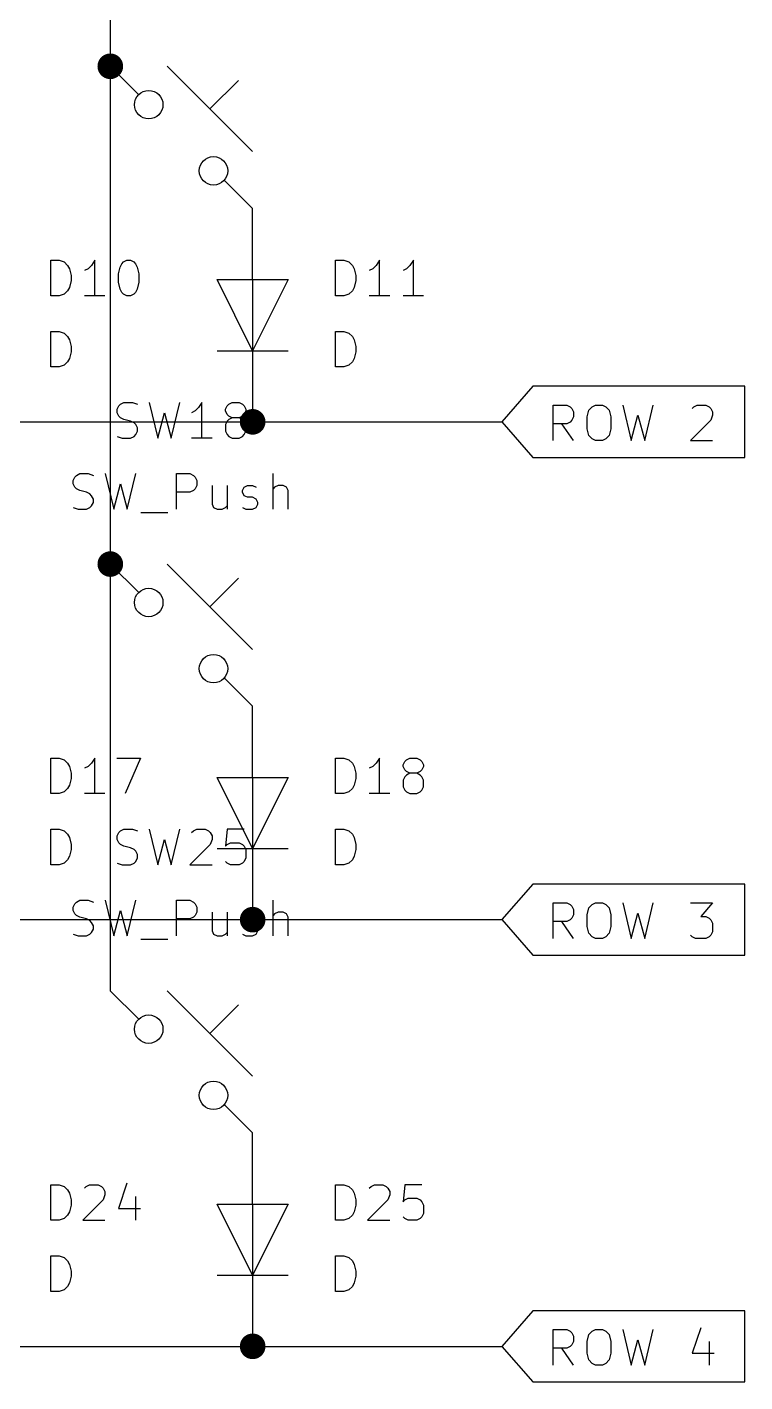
# Model space of a CAD drawing. Header units: inches. Extents: x 0.4 to 11.3, y -7.9 to -0.4.
# Drawn here: x 8.583 to 9.592, y -4.25 to -2.345 of the extents above; entities that cross this region are included whole.
import ezdxf

# ---------------------------------------------------------------- set-up
doc = ezdxf.new("R2010")
doc.units = ezdxf.units.IN
doc.header["$MEASUREMENT"] = 0
for name, color, linetype in [('GREENSIXTYFIVE', 129, 'CONTINUOUS'), ('LIGHTGREEN', 92, 'CONTINUOUS'), ('RED', 14, 'CONTINUOUS')]:
    doc.layers.add(name, color=color, linetype=linetype)

msp = doc.modelspace()

# ---------------------------------------------------------------- linework, layer by layer
at = {"layer": 'GREENSIXTYFIVE', "linetype": 'CONTINUOUS'}
for p, q in [((8.6163, -2.7228), (8.6163, -2.6728)), ((8.6163, -2.6728), (8.6282, -2.6728)), ((8.6163, -2.7228), (8.6163, -2.6728)), ((8.6163, -2.6728), (8.6282, -2.6728)), ((8.6282, -2.6728), (8.6353, -2.6752)), ((8.6282, -2.6728), (8.6353, -2.6752)), ((8.6353, -2.6752), (8.6401, -2.6799)), ((8.6353, -2.6752), (8.6401, -2.6799)), ((8.6401, -2.6799), (8.6425, -2.6847)), ((8.6401, -2.6799), (8.6425, -2.6847)), ((8.6425, -2.6847), (8.6449, -2.6942)), ((8.6425, -2.6847), (8.6449, -2.6942)), ((8.6687, -2.6847), (8.6639, -2.6871)), ((8.6687, -2.6847), (8.6639, -2.6871)), ((8.6734, -2.6799), (8.6687, -2.6847)), ((8.6734, -2.6799), (8.6687, -2.6847)), ((8.6782, -2.6728), (8.6734, -2.6799)), ((8.6782, -2.6728), (8.6734, -2.6799)), ((8.6782, -2.7228), (8.6782, -2.6728)), ((8.6782, -2.7228), (8.6782, -2.6728)), ((8.7115, -2.6918), (8.7139, -2.6823)), ((8.7115, -2.6918), (8.7139, -2.6823)), ((8.7139, -2.6823), (8.7163, -2.6776)), ((8.7139, -2.6823), (8.7163, -2.6776)), ((8.7163, -2.6776), (8.7187, -2.6752)), ((8.7163, -2.6776), (8.7187, -2.6752)), ((8.7187, -2.6752), (8.7234, -2.6728)), ((8.7187, -2.6752), (8.7234, -2.6728)), ((8.7234, -2.6728), (8.7282, -2.6728)), ((8.7234, -2.6728), (8.7282, -2.6728)), ((8.7282, -2.6728), (8.7329, -2.6752)), ((8.7282, -2.6728), (8.7329, -2.6752)), ((8.7329, -2.6752), (8.7353, -2.6776)), ((8.7329, -2.6752), (8.7353, -2.6776)), ((8.7353, -2.6776), (8.7377, -2.6823)), ((8.7353, -2.6776), (8.7377, -2.6823)), ((8.7377, -2.6823), (8.7401, -2.6918)), ((8.7377, -2.6823), (8.7401, -2.6918)), ((9.0163, -2.7228), (9.0163, -2.6728)), ((9.0163, -2.6728), (9.0282, -2.6728)), ((9.0163, -2.7228), (9.0163, -2.6728)), ((9.0163, -2.6728), (9.0282, -2.6728)), ((9.0282, -2.6728), (9.0353, -2.6752)), ((9.0282, -2.6728), (9.0353, -2.6752)), ((9.0353, -2.6752), (9.0401, -2.6799)), ((9.0353, -2.6752), (9.0401, -2.6799)), ((9.0401, -2.6799), (9.0425, -2.6847)), ((9.0401, -2.6799), (9.0425, -2.6847)), ((9.0425, -2.6847), (9.0449, -2.6942)), ((9.0425, -2.6847), (9.0449, -2.6942)), ((9.0687, -2.6847), (9.0639, -2.6871)), ((9.0687, -2.6847), (9.0639, -2.6871)), ((9.0734, -2.6799), (9.0687, -2.6847)), ((9.0734, -2.6799), (9.0687, -2.6847)), ((9.0782, -2.6728), (9.0734, -2.6799)), ((9.0782, -2.6728), (9.0734, -2.6799)), ((9.0782, -2.7228), (9.0782, -2.6728)), ((9.0782, -2.7228), (9.0782, -2.6728)), ((9.1163, -2.6847), (9.1115, -2.6871)), ((9.1163, -2.6847), (9.1115, -2.6871)), ((9.121, -2.6799), (9.1163, -2.6847)), ((9.121, -2.6799), (9.1163, -2.6847)), ((9.1258, -2.6728), (9.121, -2.6799)), ((9.1258, -2.6728), (9.121, -2.6799)), ((9.1258, -2.7228), (9.1258, -2.6728)), ((9.1258, -2.7228), (9.1258, -2.6728)), ((8.6449, -2.7014), (8.6425, -2.7109)), ((8.6449, -2.7014), (8.6425, -2.7109)), ((8.6449, -2.6942), (8.6449, -2.7014)), ((8.6449, -2.6942), (8.6449, -2.7014)), ((8.7115, -2.7037), (8.7115, -2.6918)), ((8.7115, -2.7037), (8.7115, -2.6918)), ((8.7139, -2.7133), (8.7115, -2.7037)), ((8.7139, -2.7133), (8.7115, -2.7037)), ((8.7401, -2.7037), (8.7377, -2.7133)), ((8.7401, -2.7037), (8.7377, -2.7133)), ((8.7401, -2.6918), (8.7401, -2.7037)), ((8.7401, -2.6918), (8.7401, -2.7037)), ((9.0449, -2.7014), (9.0425, -2.7109)), ((9.0449, -2.7014), (9.0425, -2.7109)), ((9.0449, -2.6942), (9.0449, -2.7014)), ((9.0449, -2.6942), (9.0449, -2.7014)), ((8.6282, -2.7228), (8.6163, -2.7228)), ((8.6282, -2.7228), (8.6163, -2.7228)), ((8.6353, -2.7204), (8.6282, -2.7228)), ((8.6353, -2.7204), (8.6282, -2.7228)), ((8.6401, -2.7157), (8.6353, -2.7204)), ((8.6401, -2.7157), (8.6353, -2.7204)), ((8.6425, -2.7109), (8.6401, -2.7157)), ((8.6425, -2.7109), (8.6401, -2.7157)), ((8.6925, -2.7228), (8.6639, -2.7228)), ((8.6925, -2.7228), (8.6639, -2.7228)), ((8.7163, -2.718), (8.7139, -2.7133)), ((8.7163, -2.718), (8.7139, -2.7133)), ((8.7187, -2.7204), (8.7163, -2.718)), ((8.7187, -2.7204), (8.7163, -2.718)), ((8.7234, -2.7228), (8.7187, -2.7204)), ((8.7234, -2.7228), (8.7187, -2.7204)), ((8.7282, -2.7228), (8.7234, -2.7228)), ((8.7282, -2.7228), (8.7234, -2.7228)), ((8.7329, -2.7204), (8.7282, -2.7228)), ((8.7329, -2.7204), (8.7282, -2.7228)), ((8.7353, -2.718), (8.7329, -2.7204)), ((8.7353, -2.718), (8.7329, -2.7204)), ((8.7377, -2.7133), (8.7353, -2.718)), ((8.7377, -2.7133), (8.7353, -2.718)), ((9.0282, -2.7228), (9.0163, -2.7228)), ((9.0282, -2.7228), (9.0163, -2.7228)), ((9.0353, -2.7204), (9.0282, -2.7228)), ((9.0353, -2.7204), (9.0282, -2.7228)), ((9.0401, -2.7157), (9.0353, -2.7204)), ((9.0401, -2.7157), (9.0353, -2.7204)), ((9.0425, -2.7109), (9.0401, -2.7157)), ((9.0425, -2.7109), (9.0401, -2.7157)), ((9.0925, -2.7228), (9.0639, -2.7228)), ((9.0925, -2.7228), (9.0639, -2.7228)), ((9.1401, -2.7228), (9.1115, -2.7228)), ((9.1401, -2.7228), (9.1115, -2.7228)), ((8.6163, -2.8228), (8.6163, -2.7728)), ((8.6163, -2.7728), (8.6282, -2.7728)), ((8.6163, -2.8228), (8.6163, -2.7728)), ((8.6163, -2.7728), (8.6282, -2.7728)), ((8.6282, -2.7728), (8.6353, -2.7752)), ((8.6282, -2.7728), (8.6353, -2.7752)), ((8.6353, -2.7752), (8.6401, -2.7799)), ((8.6353, -2.7752), (8.6401, -2.7799)), ((8.6401, -2.7799), (8.6425, -2.7847)), ((8.6401, -2.7799), (8.6425, -2.7847)), ((9.0163, -2.8228), (9.0163, -2.7728)), ((9.0163, -2.7728), (9.0282, -2.7728)), ((9.0163, -2.8228), (9.0163, -2.7728)), ((9.0163, -2.7728), (9.0282, -2.7728)), ((9.0282, -2.7728), (9.0353, -2.7752)), ((9.0282, -2.7728), (9.0353, -2.7752)), ((9.0353, -2.7752), (9.0401, -2.7799)), ((9.0353, -2.7752), (9.0401, -2.7799)), ((9.0401, -2.7799), (9.0425, -2.7847)), ((9.0401, -2.7799), (9.0425, -2.7847)), ((8.6425, -2.7847), (8.6449, -2.7942)), ((8.6425, -2.7847), (8.6449, -2.7942)), ((8.6449, -2.7942), (8.6449, -2.8014)), ((8.6449, -2.7942), (8.6449, -2.8014)), ((9.0425, -2.7847), (9.0449, -2.7942)), ((9.0425, -2.7847), (9.0449, -2.7942)), ((9.0449, -2.7942), (9.0449, -2.8014)), ((9.0449, -2.7942), (9.0449, -2.8014)), ((8.6401, -2.8157), (8.6353, -2.8204)), ((8.6401, -2.8157), (8.6353, -2.8204)), ((8.6425, -2.8109), (8.6401, -2.8157)), ((8.6425, -2.8109), (8.6401, -2.8157)), ((8.6449, -2.8014), (8.6425, -2.8109)), ((8.6449, -2.8014), (8.6425, -2.8109)), ((9.0401, -2.8157), (9.0353, -2.8204)), ((9.0401, -2.8157), (9.0353, -2.8204)), ((9.0425, -2.8109), (9.0401, -2.8157)), ((9.0425, -2.8109), (9.0401, -2.8157)), ((9.0449, -2.8014), (9.0425, -2.8109)), ((9.0449, -2.8014), (9.0425, -2.8109)), ((8.6282, -2.8228), (8.6163, -2.8228)), ((8.6282, -2.8228), (8.6163, -2.8228)), ((8.6353, -2.8204), (8.6282, -2.8228)), ((8.6353, -2.8204), (8.6282, -2.8228)), ((9.0282, -2.8228), (9.0163, -2.8228)), ((9.0282, -2.8228), (9.0163, -2.8228)), ((9.0353, -2.8204), (9.0282, -2.8228)), ((9.0353, -2.8204), (9.0282, -2.8228)), ((8.7119, -2.8776), (8.7143, -2.8752)), ((8.7119, -2.8776), (8.7143, -2.8752)), ((8.7143, -2.8752), (8.7191, -2.8728)), ((8.7143, -2.8752), (8.7191, -2.8728)), ((8.7191, -2.8728), (8.731, -2.8728)), ((8.7191, -2.8728), (8.731, -2.8728)), ((8.731, -2.8728), (8.7381, -2.8752)), ((8.731, -2.8728), (8.7381, -2.8752)), ((8.7548, -2.8728), (8.7667, -2.9228)), ((8.7548, -2.8728), (8.7667, -2.9228)), ((8.7857, -2.9228), (8.7976, -2.8728)), ((8.7857, -2.9228), (8.7976, -2.8728)), ((8.8286, -2.8728), (8.8238, -2.8799)), ((8.8286, -2.8728), (8.8238, -2.8799)), ((8.8286, -2.9228), (8.8286, -2.8728)), ((8.8286, -2.9228), (8.8286, -2.8728)), ((8.8643, -2.8776), (8.8667, -2.8752)), ((8.8643, -2.8776), (8.8667, -2.8752)), ((8.8667, -2.8752), (8.8714, -2.8728)), ((8.8667, -2.8752), (8.8714, -2.8728)), ((8.8714, -2.8728), (8.881, -2.8728)), ((8.8714, -2.8728), (8.881, -2.8728)), ((8.881, -2.8728), (8.8857, -2.8752)), ((8.881, -2.8728), (8.8857, -2.8752)), ((8.8857, -2.8752), (8.8881, -2.8776)), ((8.8857, -2.8752), (8.8881, -2.8776)), ((8.7095, -2.8823), (8.7119, -2.8776)), ((8.7095, -2.8823), (8.7119, -2.8776)), ((8.7095, -2.8871), (8.7095, -2.8823)), ((8.7095, -2.8871), (8.7095, -2.8823)), ((8.7119, -2.8919), (8.7095, -2.8871)), ((8.7119, -2.8919), (8.7095, -2.8871)), ((8.7143, -2.8942), (8.7119, -2.8919)), ((8.7143, -2.8942), (8.7119, -2.8919)), ((8.7191, -2.8966), (8.7143, -2.8942)), ((8.7191, -2.8966), (8.7143, -2.8942)), ((8.7667, -2.9228), (8.7762, -2.8871)), ((8.7667, -2.9228), (8.7762, -2.8871)), ((8.7762, -2.8871), (8.7857, -2.9228)), ((8.7762, -2.8871), (8.7857, -2.9228)), ((8.819, -2.8847), (8.8143, -2.8871)), ((8.819, -2.8847), (8.8143, -2.8871)), ((8.8238, -2.8799), (8.819, -2.8847)), ((8.8238, -2.8799), (8.819, -2.8847)), ((8.8619, -2.8823), (8.8643, -2.8776)), ((8.8619, -2.8823), (8.8643, -2.8776)), ((8.8619, -2.8847), (8.8619, -2.8823)), ((8.8619, -2.8847), (8.8619, -2.8823)), ((8.8643, -2.8895), (8.8619, -2.8847)), ((8.8643, -2.8895), (8.8619, -2.8847)), ((8.8667, -2.8919), (8.8643, -2.8895)), ((8.8667, -2.8919), (8.8643, -2.8895)), ((8.8714, -2.8942), (8.8667, -2.8919)), ((8.8714, -2.8942), (8.8667, -2.8919)), ((8.8714, -2.8942), (8.8667, -2.8966)), ((8.8714, -2.8942), (8.8667, -2.8966)), ((8.881, -2.8942), (8.8714, -2.8942)), ((8.881, -2.8942), (8.8714, -2.8942)), ((8.8857, -2.8919), (8.881, -2.8942)), ((8.8857, -2.8919), (8.881, -2.8942)), ((8.8857, -2.8966), (8.881, -2.8942)), ((8.8857, -2.8966), (8.881, -2.8942)), ((8.8881, -2.8895), (8.8857, -2.8919)), ((8.8881, -2.8895), (8.8857, -2.8919)), ((8.8881, -2.8776), (8.8905, -2.8823)), ((8.8881, -2.8776), (8.8905, -2.8823)), ((8.8905, -2.8847), (8.8881, -2.8895)), ((8.8905, -2.8847), (8.8881, -2.8895)), ((8.8905, -2.8823), (8.8905, -2.8847)), ((8.8905, -2.8823), (8.8905, -2.8847)), ((8.7286, -2.899), (8.7191, -2.8966)), ((8.7286, -2.899), (8.7191, -2.8966)), ((8.7333, -2.9014), (8.7286, -2.899)), ((8.7333, -2.9014), (8.7286, -2.899)), ((8.7357, -2.9038), (8.7333, -2.9014)), ((8.7357, -2.9038), (8.7333, -2.9014)), ((8.7381, -2.9085), (8.7357, -2.9038)), ((8.7381, -2.9085), (8.7357, -2.9038)), ((8.7357, -2.918), (8.7381, -2.9133)), ((8.7357, -2.918), (8.7381, -2.9133)), ((8.7381, -2.9133), (8.7381, -2.9085)), ((8.7381, -2.9133), (8.7381, -2.9085)), ((8.8643, -2.899), (8.8619, -2.9038)), ((8.8643, -2.899), (8.8619, -2.9038)), ((8.8619, -2.9038), (8.8619, -2.9133)), ((8.8619, -2.9038), (8.8619, -2.9133)), ((8.8619, -2.9133), (8.8643, -2.918)), ((8.8619, -2.9133), (8.8643, -2.918)), ((8.8667, -2.8966), (8.8643, -2.899)), ((8.8667, -2.8966), (8.8643, -2.899)), ((8.8881, -2.899), (8.8857, -2.8966)), ((8.8881, -2.899), (8.8857, -2.8966)), ((8.8905, -2.9038), (8.8881, -2.899)), ((8.8905, -2.9038), (8.8881, -2.899)), ((8.8881, -2.918), (8.8905, -2.9133)), ((8.8881, -2.918), (8.8905, -2.9133)), ((8.8905, -2.9133), (8.8905, -2.9038)), ((8.8905, -2.9133), (8.8905, -2.9038)), ((8.7095, -2.9204), (8.7167, -2.9228)), ((8.7095, -2.9204), (8.7167, -2.9228)), ((8.7167, -2.9228), (8.7286, -2.9228)), ((8.7167, -2.9228), (8.7286, -2.9228)), ((8.7286, -2.9228), (8.7333, -2.9204)), ((8.7286, -2.9228), (8.7333, -2.9204)), ((8.7333, -2.9204), (8.7357, -2.918)), ((8.7333, -2.9204), (8.7357, -2.918)), ((8.8429, -2.9228), (8.8143, -2.9228)), ((8.8429, -2.9228), (8.8143, -2.9228)), ((8.8643, -2.918), (8.8667, -2.9204)), ((8.8643, -2.918), (8.8667, -2.9204)), ((8.8667, -2.9204), (8.8714, -2.9228)), ((8.8667, -2.9204), (8.8714, -2.9228)), ((8.8714, -2.9228), (8.881, -2.9228)), ((8.8714, -2.9228), (8.881, -2.9228)), ((8.881, -2.9228), (8.8857, -2.9204)), ((8.881, -2.9228), (8.8857, -2.9204)), ((8.8857, -2.9204), (8.8881, -2.918)), ((8.8857, -2.9204), (8.8881, -2.918)), ((8.6476, -2.9823), (8.65, -2.9776)), ((8.6476, -2.9823), (8.65, -2.9776)), ((8.6476, -2.9871), (8.6476, -2.9823)), ((8.6476, -2.9871), (8.6476, -2.9823)), ((8.65, -2.9919), (8.6476, -2.9871)), ((8.65, -2.9919), (8.6476, -2.9871)), ((8.65, -2.9776), (8.6524, -2.9752)), ((8.65, -2.9776), (8.6524, -2.9752)), ((8.6524, -2.9752), (8.6571, -2.9728)), ((8.6524, -2.9752), (8.6571, -2.9728)), ((8.6571, -2.9728), (8.669, -2.9728)), ((8.6571, -2.9728), (8.669, -2.9728)), ((8.669, -2.9728), (8.6762, -2.9752)), ((8.669, -2.9728), (8.6762, -2.9752)), ((8.6929, -2.9728), (8.7048, -3.0228)), ((8.6929, -2.9728), (8.7048, -3.0228)), ((8.7048, -3.0228), (8.7143, -2.9871)), ((8.7048, -3.0228), (8.7143, -2.9871)), ((8.7143, -2.9871), (8.7238, -3.0228)), ((8.7143, -2.9871), (8.7238, -3.0228)), ((8.7238, -3.0228), (8.7357, -2.9728)), ((8.7238, -3.0228), (8.7357, -2.9728)), ((8.7929, -3.0228), (8.7929, -2.9728)), ((8.7929, -2.9728), (8.8119, -2.9728)), ((8.7929, -3.0228), (8.7929, -2.9728)), ((8.7929, -2.9728), (8.8119, -2.9728)), ((8.8119, -2.9728), (8.8167, -2.9752)), ((8.8119, -2.9728), (8.8167, -2.9752)), ((8.8167, -2.9752), (8.819, -2.9776)), ((8.8167, -2.9752), (8.819, -2.9776)), ((8.819, -2.9776), (8.8214, -2.9823)), ((8.819, -2.9776), (8.8214, -2.9823)), ((8.8214, -2.9895), (8.819, -2.9942)), ((8.8214, -2.9895), (8.819, -2.9942)), ((8.8214, -2.9823), (8.8214, -2.9895)), ((8.8214, -2.9823), (8.8214, -2.9895)), ((8.8429, -2.9895), (8.8429, -3.0157)), ((8.8429, -2.9895), (8.8429, -3.0157)), ((8.8643, -2.9895), (8.8643, -3.0228)), ((8.8643, -2.9895), (8.8643, -3.0228)), ((8.8881, -2.9919), (8.8929, -2.9895)), ((8.8881, -2.9919), (8.8929, -2.9895)), ((8.8929, -2.9895), (8.9, -2.9895)), ((8.8929, -2.9895), (8.9, -2.9895)), ((8.9, -2.9895), (8.9048, -2.9919)), ((8.9, -2.9895), (8.9048, -2.9919)), ((8.9286, -3.0228), (8.9286, -2.9728)), ((8.9286, -3.0228), (8.9286, -2.9728)), ((8.9357, -2.9895), (8.9309, -2.9919)), ((8.9357, -2.9895), (8.9309, -2.9919)), ((8.9429, -2.9895), (8.9357, -2.9895)), ((8.9429, -2.9895), (8.9357, -2.9895)), ((8.9476, -2.9919), (8.9429, -2.9895)), ((8.9476, -2.9919), (8.9429, -2.9895)), ((8.6524, -2.9942), (8.65, -2.9919)), ((8.6524, -2.9942), (8.65, -2.9919)), ((8.6571, -2.9966), (8.6524, -2.9942)), ((8.6571, -2.9966), (8.6524, -2.9942)), ((8.6667, -2.999), (8.6571, -2.9966)), ((8.6667, -2.999), (8.6571, -2.9966)), ((8.6714, -3.0014), (8.6667, -2.999)), ((8.6714, -3.0014), (8.6667, -2.999)), ((8.6738, -3.0038), (8.6714, -3.0014)), ((8.6738, -3.0038), (8.6714, -3.0014)), ((8.6762, -3.0085), (8.6738, -3.0038)), ((8.6762, -3.0085), (8.6738, -3.0038)), ((8.6762, -3.0133), (8.6762, -3.0085)), ((8.6762, -3.0133), (8.6762, -3.0085)), ((8.8119, -2.999), (8.7929, -2.999)), ((8.8119, -2.999), (8.7929, -2.999)), ((8.8167, -2.9966), (8.8119, -2.999)), ((8.8167, -2.9966), (8.8119, -2.999)), ((8.819, -2.9942), (8.8167, -2.9966)), ((8.819, -2.9942), (8.8167, -2.9966)), ((8.8857, -2.9966), (8.8881, -2.9919)), ((8.8857, -2.9966), (8.8881, -2.9919)), ((8.8857, -2.999), (8.8857, -2.9966)), ((8.8857, -2.999), (8.8857, -2.9966)), ((8.8881, -3.0038), (8.8857, -2.999)), ((8.8881, -3.0038), (8.8857, -2.999)), ((8.8929, -3.0061), (8.8881, -3.0038)), ((8.8929, -3.0061), (8.8881, -3.0038)), ((8.9, -3.0061), (8.8929, -3.0061)), ((8.9, -3.0061), (8.8929, -3.0061)), ((8.9048, -3.0085), (8.9, -3.0061)), ((8.9048, -3.0085), (8.9, -3.0061)), ((8.9071, -3.0133), (8.9048, -3.0085)), ((8.9071, -3.0133), (8.9048, -3.0085)), ((8.9309, -2.9919), (8.9286, -2.9942)), ((8.9309, -2.9919), (8.9286, -2.9942)), ((8.95, -2.9966), (8.9476, -2.9919)), ((8.95, -2.9966), (8.9476, -2.9919)), ((8.95, -3.0228), (8.95, -2.9966)), ((8.95, -3.0228), (8.95, -2.9966)), ((8.6476, -3.0204), (8.6548, -3.0228)), ((8.6476, -3.0204), (8.6548, -3.0228)), ((8.6548, -3.0228), (8.6667, -3.0228)), ((8.6548, -3.0228), (8.6667, -3.0228)), ((8.6667, -3.0228), (8.6714, -3.0204)), ((8.6667, -3.0228), (8.6714, -3.0204)), ((8.6714, -3.0204), (8.6738, -3.018)), ((8.6714, -3.0204), (8.6738, -3.018)), ((8.6738, -3.018), (8.6762, -3.0133)), ((8.6738, -3.018), (8.6762, -3.0133)), ((8.7429, -3.0276), (8.781, -3.0276)), ((8.7429, -3.0276), (8.781, -3.0276)), ((8.8429, -3.0157), (8.8452, -3.0204)), ((8.8429, -3.0157), (8.8452, -3.0204)), ((8.8452, -3.0204), (8.85, -3.0228)), ((8.8452, -3.0204), (8.85, -3.0228)), ((8.85, -3.0228), (8.8571, -3.0228)), ((8.85, -3.0228), (8.8571, -3.0228)), ((8.8571, -3.0228), (8.8619, -3.0204)), ((8.8571, -3.0228), (8.8619, -3.0204)), ((8.8619, -3.0204), (8.8643, -3.018)), ((8.8619, -3.0204), (8.8643, -3.018)), ((8.8857, -3.0204), (8.8905, -3.0228)), ((8.8857, -3.0204), (8.8905, -3.0228)), ((8.8905, -3.0228), (8.9, -3.0228)), ((8.8905, -3.0228), (8.9, -3.0228)), ((8.9, -3.0228), (8.9048, -3.0204)), ((8.9, -3.0228), (8.9048, -3.0204)), ((8.9048, -3.0204), (8.9071, -3.0157)), ((8.9048, -3.0204), (8.9071, -3.0157)), ((8.9071, -3.0157), (8.9071, -3.0133)), ((8.9071, -3.0157), (8.9071, -3.0133)), ((8.6163, -3.4228), (8.6163, -3.3728)), ((8.6163, -3.3728), (8.6282, -3.3728)), ((8.6163, -3.4228), (8.6163, -3.3728)), ((8.6163, -3.3728), (8.6282, -3.3728)), ((8.6282, -3.3728), (8.6353, -3.3752)), ((8.6282, -3.3728), (8.6353, -3.3752)), ((8.6353, -3.3752), (8.6401, -3.3799)), ((8.6353, -3.3752), (8.6401, -3.3799)), ((8.6401, -3.3799), (8.6425, -3.3847)), ((8.6401, -3.3799), (8.6425, -3.3847)), ((8.6425, -3.3847), (8.6449, -3.3942)), ((8.6425, -3.3847), (8.6449, -3.3942)), ((8.6687, -3.3847), (8.6639, -3.3871)), ((8.6687, -3.3847), (8.6639, -3.3871)), ((8.6734, -3.3799), (8.6687, -3.3847)), ((8.6734, -3.3799), (8.6687, -3.3847)), ((8.6782, -3.3728), (8.6734, -3.3799)), ((8.6782, -3.3728), (8.6734, -3.3799)), ((8.6782, -3.4228), (8.6782, -3.3728)), ((8.6782, -3.4228), (8.6782, -3.3728)), ((8.7091, -3.3728), (8.7425, -3.3728)), ((8.7091, -3.3728), (8.7425, -3.3728)), ((8.7425, -3.3728), (8.721, -3.4228)), ((8.7425, -3.3728), (8.721, -3.4228)), ((9.0163, -3.4228), (9.0163, -3.3728)), ((9.0163, -3.3728), (9.0282, -3.3728)), ((9.0163, -3.4228), (9.0163, -3.3728)), ((9.0163, -3.3728), (9.0282, -3.3728)), ((9.0282, -3.3728), (9.0353, -3.3752)), ((9.0282, -3.3728), (9.0353, -3.3752)), ((9.0353, -3.3752), (9.0401, -3.3799)), ((9.0353, -3.3752), (9.0401, -3.3799)), ((9.0401, -3.3799), (9.0425, -3.3847)), ((9.0401, -3.3799), (9.0425, -3.3847)), ((9.0425, -3.3847), (9.0449, -3.3942)), ((9.0425, -3.3847), (9.0449, -3.3942)), ((9.0687, -3.3847), (9.0639, -3.3871)), ((9.0687, -3.3847), (9.0639, -3.3871)), ((9.0734, -3.3799), (9.0687, -3.3847)), ((9.0734, -3.3799), (9.0687, -3.3847)), ((9.0782, -3.3728), (9.0734, -3.3799)), ((9.0782, -3.3728), (9.0734, -3.3799)), ((9.0782, -3.4228), (9.0782, -3.3728)), ((9.0782, -3.4228), (9.0782, -3.3728)), ((9.1115, -3.3823), (9.1139, -3.3776)), ((9.1115, -3.3823), (9.1139, -3.3776)), ((9.1115, -3.3847), (9.1115, -3.3823)), ((9.1115, -3.3847), (9.1115, -3.3823)), ((9.1139, -3.3895), (9.1115, -3.3847)), ((9.1139, -3.3895), (9.1115, -3.3847)), ((9.1139, -3.3776), (9.1163, -3.3752)), ((9.1139, -3.3776), (9.1163, -3.3752)), ((9.1163, -3.3918), (9.1139, -3.3895)), ((9.1163, -3.3918), (9.1139, -3.3895)), ((9.1163, -3.3752), (9.121, -3.3728)), ((9.1163, -3.3752), (9.121, -3.3728)), ((9.121, -3.3728), (9.1306, -3.3728)), ((9.121, -3.3728), (9.1306, -3.3728)), ((9.1306, -3.3728), (9.1353, -3.3752)), ((9.1306, -3.3728), (9.1353, -3.3752)), ((9.1353, -3.3752), (9.1377, -3.3776)), ((9.1353, -3.3752), (9.1377, -3.3776)), ((9.1377, -3.3895), (9.1353, -3.3918)), ((9.1377, -3.3895), (9.1353, -3.3918)), ((9.1377, -3.3776), (9.1401, -3.3823)), ((9.1377, -3.3776), (9.1401, -3.3823)), ((9.1401, -3.3847), (9.1377, -3.3895)), ((9.1401, -3.3847), (9.1377, -3.3895)), ((9.1401, -3.3823), (9.1401, -3.3847)), ((9.1401, -3.3823), (9.1401, -3.3847)), ((8.6449, -3.4014), (8.6425, -3.4109)), ((8.6449, -3.4014), (8.6425, -3.4109)), ((8.6449, -3.3942), (8.6449, -3.4014)), ((8.6449, -3.3942), (8.6449, -3.4014)), ((9.0449, -3.4014), (9.0425, -3.4109)), ((9.0449, -3.4014), (9.0425, -3.4109)), ((9.0449, -3.3942), (9.0449, -3.4014)), ((9.0449, -3.3942), (9.0449, -3.4014)), ((9.1139, -3.399), (9.1115, -3.4037)), ((9.1139, -3.399), (9.1115, -3.4037)), ((9.1115, -3.4037), (9.1115, -3.4133)), ((9.1115, -3.4037), (9.1115, -3.4133)), ((9.1163, -3.3966), (9.1139, -3.399)), ((9.1163, -3.3966), (9.1139, -3.399)), ((9.121, -3.3942), (9.1163, -3.3918)), ((9.121, -3.3942), (9.1163, -3.3918)), ((9.121, -3.3942), (9.1163, -3.3966)), ((9.121, -3.3942), (9.1163, -3.3966)), ((9.1306, -3.3942), (9.121, -3.3942)), ((9.1306, -3.3942), (9.121, -3.3942)), ((9.1353, -3.3918), (9.1306, -3.3942)), ((9.1353, -3.3918), (9.1306, -3.3942)), ((9.1353, -3.3966), (9.1306, -3.3942)), ((9.1353, -3.3966), (9.1306, -3.3942)), ((9.1377, -3.399), (9.1353, -3.3966)), ((9.1377, -3.399), (9.1353, -3.3966)), ((9.1401, -3.4037), (9.1377, -3.399)), ((9.1401, -3.4037), (9.1377, -3.399)), ((9.1401, -3.4133), (9.1401, -3.4037)), ((9.1401, -3.4133), (9.1401, -3.4037)), ((8.6282, -3.4228), (8.6163, -3.4228)), ((8.6282, -3.4228), (8.6163, -3.4228)), ((8.6353, -3.4204), (8.6282, -3.4228)), ((8.6353, -3.4204), (8.6282, -3.4228)), ((8.6401, -3.4157), (8.6353, -3.4204)), ((8.6401, -3.4157), (8.6353, -3.4204)), ((8.6425, -3.4109), (8.6401, -3.4157)), ((8.6425, -3.4109), (8.6401, -3.4157)), ((8.6925, -3.4228), (8.6639, -3.4228)), ((8.6925, -3.4228), (8.6639, -3.4228)), ((9.0282, -3.4228), (9.0163, -3.4228)), ((9.0282, -3.4228), (9.0163, -3.4228)), ((9.0353, -3.4204), (9.0282, -3.4228)), ((9.0353, -3.4204), (9.0282, -3.4228)), ((9.0401, -3.4157), (9.0353, -3.4204)), ((9.0401, -3.4157), (9.0353, -3.4204)), ((9.0425, -3.4109), (9.0401, -3.4157)), ((9.0425, -3.4109), (9.0401, -3.4157)), ((9.0925, -3.4228), (9.0639, -3.4228)), ((9.0925, -3.4228), (9.0639, -3.4228)), ((9.1115, -3.4133), (9.1139, -3.418)), ((9.1115, -3.4133), (9.1139, -3.418)), ((9.1139, -3.418), (9.1163, -3.4204)), ((9.1139, -3.418), (9.1163, -3.4204)), ((9.1163, -3.4204), (9.121, -3.4228)), ((9.1163, -3.4204), (9.121, -3.4228)), ((9.121, -3.4228), (9.1306, -3.4228)), ((9.121, -3.4228), (9.1306, -3.4228)), ((9.1306, -3.4228), (9.1353, -3.4204)), ((9.1306, -3.4228), (9.1353, -3.4204)), ((9.1353, -3.4204), (9.1377, -3.418)), ((9.1353, -3.4204), (9.1377, -3.418)), ((9.1377, -3.418), (9.1401, -3.4133)), ((9.1377, -3.418), (9.1401, -3.4133)), ((8.6163, -3.5228), (8.6163, -3.4728)), ((8.6163, -3.4728), (8.6282, -3.4728)), ((8.6163, -3.5228), (8.6163, -3.4728)), ((8.6163, -3.4728), (8.6282, -3.4728)), ((8.6282, -3.4728), (8.6353, -3.4752)), ((8.6282, -3.4728), (8.6353, -3.4752)), ((8.6353, -3.4752), (8.6401, -3.4799)), ((8.6353, -3.4752), (8.6401, -3.4799)), ((8.6401, -3.4799), (8.6425, -3.4847)), ((8.6401, -3.4799), (8.6425, -3.4847)), ((8.6425, -3.4847), (8.6449, -3.4942)), ((8.6425, -3.4847), (8.6449, -3.4942)), ((8.7095, -3.4823), (8.7119, -3.4776)), ((8.7095, -3.4823), (8.7119, -3.4776)), ((8.7095, -3.4871), (8.7095, -3.4823)), ((8.7095, -3.4871), (8.7095, -3.4823)), ((8.7119, -3.4776), (8.7143, -3.4752)), ((8.7119, -3.4776), (8.7143, -3.4752)), ((8.7143, -3.4752), (8.7191, -3.4728)), ((8.7143, -3.4752), (8.7191, -3.4728)), ((8.7191, -3.4728), (8.731, -3.4728)), ((8.7191, -3.4728), (8.731, -3.4728)), ((8.731, -3.4728), (8.7381, -3.4752)), ((8.731, -3.4728), (8.7381, -3.4752)), ((8.7548, -3.4728), (8.7667, -3.5228)), ((8.7548, -3.4728), (8.7667, -3.5228)), ((8.7857, -3.5228), (8.7976, -3.4728)), ((8.7857, -3.5228), (8.7976, -3.4728)), ((8.8143, -3.4776), (8.8167, -3.4752)), ((8.8143, -3.4776), (8.8167, -3.4752)), ((8.8167, -3.4752), (8.8214, -3.4728)), ((8.8167, -3.4752), (8.8214, -3.4728)), ((8.8214, -3.4728), (8.8333, -3.4728)), ((8.8214, -3.4728), (8.8333, -3.4728)), ((8.8333, -3.4728), (8.8381, -3.4752)), ((8.8333, -3.4728), (8.8381, -3.4752)), ((8.8381, -3.4752), (8.8405, -3.4776)), ((8.8381, -3.4752), (8.8405, -3.4776)), ((8.8405, -3.4776), (8.8429, -3.4823)), ((8.8405, -3.4776), (8.8429, -3.4823)), ((8.8429, -3.4823), (8.8429, -3.4871)), ((8.8429, -3.4823), (8.8429, -3.4871)), ((8.8643, -3.4728), (8.8619, -3.4966)), ((8.8643, -3.4728), (8.8619, -3.4966)), ((8.8881, -3.4728), (8.8643, -3.4728)), ((8.8881, -3.4728), (8.8643, -3.4728)), ((9.0163, -3.5228), (9.0163, -3.4728)), ((9.0163, -3.4728), (9.0282, -3.4728)), ((9.0163, -3.5228), (9.0163, -3.4728)), ((9.0163, -3.4728), (9.0282, -3.4728)), ((9.0282, -3.4728), (9.0353, -3.4752)), ((9.0282, -3.4728), (9.0353, -3.4752)), ((9.0353, -3.4752), (9.0401, -3.4799)), ((9.0353, -3.4752), (9.0401, -3.4799)), ((9.0401, -3.4799), (9.0425, -3.4847)), ((9.0401, -3.4799), (9.0425, -3.4847)), ((9.0425, -3.4847), (9.0449, -3.4942)), ((9.0425, -3.4847), (9.0449, -3.4942)), ((8.6449, -3.5014), (8.6425, -3.5109)), ((8.6449, -3.5014), (8.6425, -3.5109)), ((8.6449, -3.4942), (8.6449, -3.5014)), ((8.6449, -3.4942), (8.6449, -3.5014)), ((8.7119, -3.4919), (8.7095, -3.4871)), ((8.7119, -3.4919), (8.7095, -3.4871)), ((8.7143, -3.4942), (8.7119, -3.4919)), ((8.7143, -3.4942), (8.7119, -3.4919)), ((8.7191, -3.4966), (8.7143, -3.4942)), ((8.7191, -3.4966), (8.7143, -3.4942)), ((8.7286, -3.499), (8.7191, -3.4966)), ((8.7286, -3.499), (8.7191, -3.4966)), ((8.7333, -3.5014), (8.7286, -3.499)), ((8.7333, -3.5014), (8.7286, -3.499)), ((8.7357, -3.5038), (8.7333, -3.5014)), ((8.7357, -3.5038), (8.7333, -3.5014)), ((8.7381, -3.5085), (8.7357, -3.5038)), ((8.7381, -3.5085), (8.7357, -3.5038)), ((8.7667, -3.5228), (8.7762, -3.4871)), ((8.7667, -3.5228), (8.7762, -3.4871)), ((8.7762, -3.4871), (8.7857, -3.5228)), ((8.7762, -3.4871), (8.7857, -3.5228)), ((8.8405, -3.4942), (8.8119, -3.5228)), ((8.8405, -3.4942), (8.8119, -3.5228)), ((8.8429, -3.4871), (8.8405, -3.4942)), ((8.8429, -3.4871), (8.8405, -3.4942)), ((8.8619, -3.4966), (8.8643, -3.4942)), ((8.8619, -3.4966), (8.8643, -3.4942)), ((8.8643, -3.4942), (8.869, -3.4919)), ((8.8643, -3.4942), (8.869, -3.4919)), ((8.869, -3.4919), (8.881, -3.4919)), ((8.869, -3.4919), (8.881, -3.4919)), ((8.881, -3.4919), (8.8857, -3.4942)), ((8.881, -3.4919), (8.8857, -3.4942)), ((8.8857, -3.4942), (8.8881, -3.4966)), ((8.8857, -3.4942), (8.8881, -3.4966)), ((8.8881, -3.4966), (8.8905, -3.5014)), ((8.8881, -3.4966), (8.8905, -3.5014)), ((8.8905, -3.5014), (8.8905, -3.5133)), ((8.8905, -3.5014), (8.8905, -3.5133)), ((9.0449, -3.5014), (9.0425, -3.5109)), ((9.0449, -3.5014), (9.0425, -3.5109)), ((9.0449, -3.4942), (9.0449, -3.5014)), ((9.0449, -3.4942), (9.0449, -3.5014)), ((8.6282, -3.5228), (8.6163, -3.5228)), ((8.6282, -3.5228), (8.6163, -3.5228)), ((8.6353, -3.5204), (8.6282, -3.5228)), ((8.6353, -3.5204), (8.6282, -3.5228)), ((8.6401, -3.5157), (8.6353, -3.5204)), ((8.6401, -3.5157), (8.6353, -3.5204)), ((8.6425, -3.5109), (8.6401, -3.5157)), ((8.6425, -3.5109), (8.6401, -3.5157)), ((8.7095, -3.5204), (8.7167, -3.5228)), ((8.7095, -3.5204), (8.7167, -3.5228)), ((8.7167, -3.5228), (8.7286, -3.5228)), ((8.7167, -3.5228), (8.7286, -3.5228)), ((8.7286, -3.5228), (8.7333, -3.5204)), ((8.7286, -3.5228), (8.7333, -3.5204)), ((8.7333, -3.5204), (8.7357, -3.518)), ((8.7333, -3.5204), (8.7357, -3.518)), ((8.7357, -3.518), (8.7381, -3.5133)), ((8.7357, -3.518), (8.7381, -3.5133)), ((8.7381, -3.5133), (8.7381, -3.5085)), ((8.7381, -3.5133), (8.7381, -3.5085)), ((8.8119, -3.5228), (8.8429, -3.5228)), ((8.8119, -3.5228), (8.8429, -3.5228)), ((8.8643, -3.5204), (8.8619, -3.518)), ((8.8643, -3.5204), (8.8619, -3.518)), ((8.869, -3.5228), (8.8643, -3.5204)), ((8.869, -3.5228), (8.8643, -3.5204)), ((8.881, -3.5228), (8.869, -3.5228)), ((8.881, -3.5228), (8.869, -3.5228)), ((8.8857, -3.5204), (8.881, -3.5228)), ((8.8857, -3.5204), (8.881, -3.5228)), ((8.8881, -3.518), (8.8857, -3.5204)), ((8.8881, -3.518), (8.8857, -3.5204)), ((8.8905, -3.5133), (8.8881, -3.518)), ((8.8905, -3.5133), (8.8881, -3.518)), ((9.0282, -3.5228), (9.0163, -3.5228)), ((9.0282, -3.5228), (9.0163, -3.5228)), ((9.0353, -3.5204), (9.0282, -3.5228)), ((9.0353, -3.5204), (9.0282, -3.5228)), ((9.0401, -3.5157), (9.0353, -3.5204)), ((9.0401, -3.5157), (9.0353, -3.5204)), ((9.0425, -3.5109), (9.0401, -3.5157)), ((9.0425, -3.5109), (9.0401, -3.5157)), ((8.6476, -3.5823), (8.65, -3.5776)), ((8.6476, -3.5823), (8.65, -3.5776)), ((8.65, -3.5776), (8.6524, -3.5752)), ((8.65, -3.5776), (8.6524, -3.5752)), ((8.6524, -3.5752), (8.6571, -3.5728)), ((8.6524, -3.5752), (8.6571, -3.5728)), ((8.6571, -3.5728), (8.669, -3.5728)), ((8.6571, -3.5728), (8.669, -3.5728)), ((8.669, -3.5728), (8.6762, -3.5752)), ((8.669, -3.5728), (8.6762, -3.5752)), ((8.6929, -3.5728), (8.7048, -3.6228)), ((8.6929, -3.5728), (8.7048, -3.6228)), ((8.7238, -3.6228), (8.7357, -3.5728)), ((8.7238, -3.6228), (8.7357, -3.5728)), ((8.7929, -3.6228), (8.7929, -3.5728)), ((8.7929, -3.5728), (8.8119, -3.5728)), ((8.7929, -3.6228), (8.7929, -3.5728)), ((8.7929, -3.5728), (8.8119, -3.5728)), ((8.8119, -3.5728), (8.8167, -3.5752)), ((8.8119, -3.5728), (8.8167, -3.5752)), ((8.8167, -3.5752), (8.819, -3.5776)), ((8.8167, -3.5752), (8.819, -3.5776)), ((8.819, -3.5776), (8.8214, -3.5823)), ((8.819, -3.5776), (8.8214, -3.5823)), ((8.9286, -3.6228), (8.9286, -3.5728)), ((8.9286, -3.6228), (8.9286, -3.5728)), ((8.6476, -3.5871), (8.6476, -3.5823)), ((8.6476, -3.5871), (8.6476, -3.5823)), ((8.65, -3.5919), (8.6476, -3.5871)), ((8.65, -3.5919), (8.6476, -3.5871)), ((8.6524, -3.5942), (8.65, -3.5919)), ((8.6524, -3.5942), (8.65, -3.5919)), ((8.6571, -3.5966), (8.6524, -3.5942)), ((8.6571, -3.5966), (8.6524, -3.5942)), ((8.6667, -3.599), (8.6571, -3.5966)), ((8.6667, -3.599), (8.6571, -3.5966)), ((8.6714, -3.6014), (8.6667, -3.599)), ((8.6714, -3.6014), (8.6667, -3.599)), ((8.7048, -3.6228), (8.7143, -3.5871)), ((8.7048, -3.6228), (8.7143, -3.5871)), ((8.7143, -3.5871), (8.7238, -3.6228)), ((8.7143, -3.5871), (8.7238, -3.6228)), ((8.8119, -3.599), (8.7929, -3.599)), ((8.8119, -3.599), (8.7929, -3.599)), ((8.8167, -3.5966), (8.8119, -3.599)), ((8.8167, -3.5966), (8.8119, -3.599)), ((8.819, -3.5942), (8.8167, -3.5966)), ((8.819, -3.5942), (8.8167, -3.5966)), ((8.8214, -3.5895), (8.819, -3.5942)), ((8.8214, -3.5895), (8.819, -3.5942)), ((8.8214, -3.5823), (8.8214, -3.5895)), ((8.8214, -3.5823), (8.8214, -3.5895)), ((8.8429, -3.5895), (8.8429, -3.6157)), ((8.8429, -3.5895), (8.8429, -3.6157)), ((8.8643, -3.5895), (8.8643, -3.6228)), ((8.8643, -3.5895), (8.8643, -3.6228)), ((8.8857, -3.5966), (8.8881, -3.5919)), ((8.8857, -3.5966), (8.8881, -3.5919)), ((8.8857, -3.599), (8.8857, -3.5966)), ((8.8857, -3.599), (8.8857, -3.5966)), ((8.8881, -3.6038), (8.8857, -3.599)), ((8.8881, -3.6038), (8.8857, -3.599)), ((8.8881, -3.5919), (8.8929, -3.5895)), ((8.8881, -3.5919), (8.8929, -3.5895)), ((8.8929, -3.5895), (8.9, -3.5895)), ((8.8929, -3.5895), (8.9, -3.5895)), ((8.9, -3.5895), (8.9048, -3.5919)), ((8.9, -3.5895), (8.9048, -3.5919)), ((8.9309, -3.5919), (8.9286, -3.5942)), ((8.9309, -3.5919), (8.9286, -3.5942)), ((8.9357, -3.5895), (8.9309, -3.5919)), ((8.9357, -3.5895), (8.9309, -3.5919)), ((8.9429, -3.5895), (8.9357, -3.5895)), ((8.9429, -3.5895), (8.9357, -3.5895)), ((8.9476, -3.5919), (8.9429, -3.5895)), ((8.9476, -3.5919), (8.9429, -3.5895)), ((8.95, -3.5966), (8.9476, -3.5919)), ((8.95, -3.5966), (8.9476, -3.5919)), ((8.95, -3.6228), (8.95, -3.5966)), ((8.95, -3.6228), (8.95, -3.5966)), ((8.6738, -3.6038), (8.6714, -3.6014)), ((8.6738, -3.6038), (8.6714, -3.6014)), ((8.6714, -3.6204), (8.6738, -3.618)), ((8.6714, -3.6204), (8.6738, -3.618)), ((8.6762, -3.6085), (8.6738, -3.6038)), ((8.6762, -3.6085), (8.6738, -3.6038)), ((8.6738, -3.618), (8.6762, -3.6133)), ((8.6738, -3.618), (8.6762, -3.6133)), ((8.6762, -3.6133), (8.6762, -3.6085)), ((8.6762, -3.6133), (8.6762, -3.6085)), ((8.8429, -3.6157), (8.8452, -3.6204)), ((8.8429, -3.6157), (8.8452, -3.6204)), ((8.8619, -3.6204), (8.8643, -3.618)), ((8.8619, -3.6204), (8.8643, -3.618)), ((8.8929, -3.6061), (8.8881, -3.6038)), ((8.8929, -3.6061), (8.8881, -3.6038)), ((8.9, -3.6061), (8.8929, -3.6061)), ((8.9, -3.6061), (8.8929, -3.6061)), ((8.9048, -3.6085), (8.9, -3.6061)), ((8.9048, -3.6085), (8.9, -3.6061)), ((8.9071, -3.6133), (8.9048, -3.6085)), ((8.9071, -3.6133), (8.9048, -3.6085)), ((8.9048, -3.6204), (8.9071, -3.6157)), ((8.9048, -3.6204), (8.9071, -3.6157)), ((8.9071, -3.6157), (8.9071, -3.6133)), ((8.9071, -3.6157), (8.9071, -3.6133)), ((8.6476, -3.6204), (8.6548, -3.6228)), ((8.6476, -3.6204), (8.6548, -3.6228)), ((8.6548, -3.6228), (8.6667, -3.6228)), ((8.6548, -3.6228), (8.6667, -3.6228)), ((8.6667, -3.6228), (8.6714, -3.6204)), ((8.6667, -3.6228), (8.6714, -3.6204)), ((8.7429, -3.6276), (8.781, -3.6276)), ((8.7429, -3.6276), (8.781, -3.6276)), ((8.8452, -3.6204), (8.85, -3.6228)), ((8.8452, -3.6204), (8.85, -3.6228)), ((8.85, -3.6228), (8.8571, -3.6228)), ((8.85, -3.6228), (8.8571, -3.6228)), ((8.8571, -3.6228), (8.8619, -3.6204)), ((8.8571, -3.6228), (8.8619, -3.6204)), ((8.8857, -3.6204), (8.8905, -3.6228)), ((8.8857, -3.6204), (8.8905, -3.6228)), ((8.8905, -3.6228), (8.9, -3.6228)), ((8.8905, -3.6228), (8.9, -3.6228)), ((8.9, -3.6228), (8.9048, -3.6204)), ((8.9, -3.6228), (8.9048, -3.6204)), ((8.6163, -4.0228), (8.6163, -3.9728)), ((8.6163, -3.9728), (8.6282, -3.9728)), ((8.6163, -4.0228), (8.6163, -3.9728)), ((8.6163, -3.9728), (8.6282, -3.9728)), ((8.6282, -3.9728), (8.6353, -3.9752)), ((8.6282, -3.9728), (8.6353, -3.9752)), ((8.6353, -3.9752), (8.6401, -3.9799)), ((8.6353, -3.9752), (8.6401, -3.9799)), ((8.6401, -3.9799), (8.6425, -3.9847)), ((8.6401, -3.9799), (8.6425, -3.9847)), ((8.6639, -3.9776), (8.6663, -3.9752)), ((8.6639, -3.9776), (8.6663, -3.9752)), ((8.6663, -3.9752), (8.671, -3.9728)), ((8.6663, -3.9752), (8.671, -3.9728)), ((8.671, -3.9728), (8.6829, -3.9728)), ((8.671, -3.9728), (8.6829, -3.9728)), ((8.6829, -3.9728), (8.6877, -3.9752)), ((8.6829, -3.9728), (8.6877, -3.9752)), ((8.6877, -3.9752), (8.6901, -3.9776)), ((8.6877, -3.9752), (8.6901, -3.9776)), ((8.6901, -3.9776), (8.6925, -3.9823)), ((8.6901, -3.9776), (8.6925, -3.9823)), ((8.7234, -3.9704), (8.7115, -4.0061)), ((8.7234, -3.9704), (8.7115, -4.0061)), ((9.0163, -4.0228), (9.0163, -3.9728)), ((9.0163, -3.9728), (9.0282, -3.9728)), ((9.0163, -4.0228), (9.0163, -3.9728)), ((9.0163, -3.9728), (9.0282, -3.9728)), ((9.0282, -3.9728), (9.0353, -3.9752)), ((9.0282, -3.9728), (9.0353, -3.9752)), ((9.0353, -3.9752), (9.0401, -3.9799)), ((9.0353, -3.9752), (9.0401, -3.9799)), ((9.0401, -3.9799), (9.0425, -3.9847)), ((9.0401, -3.9799), (9.0425, -3.9847)), ((9.0639, -3.9776), (9.0663, -3.9752)), ((9.0639, -3.9776), (9.0663, -3.9752)), ((9.0663, -3.9752), (9.071, -3.9728)), ((9.0663, -3.9752), (9.071, -3.9728)), ((9.071, -3.9728), (9.0829, -3.9728)), ((9.071, -3.9728), (9.0829, -3.9728)), ((9.0829, -3.9728), (9.0877, -3.9752)), ((9.0829, -3.9728), (9.0877, -3.9752)), ((9.0877, -3.9752), (9.0901, -3.9776)), ((9.0877, -3.9752), (9.0901, -3.9776)), ((9.0901, -3.9776), (9.0925, -3.9823)), ((9.0901, -3.9776), (9.0925, -3.9823)), ((9.1139, -3.9728), (9.1115, -3.9966)), ((9.1139, -3.9728), (9.1115, -3.9966)), ((9.1377, -3.9728), (9.1139, -3.9728)), ((9.1377, -3.9728), (9.1139, -3.9728)), ((8.6425, -3.9847), (8.6449, -3.9942)), ((8.6425, -3.9847), (8.6449, -3.9942)), ((8.6449, -3.9942), (8.6449, -4.0014)), ((8.6449, -3.9942), (8.6449, -4.0014)), ((8.6901, -3.9942), (8.6615, -4.0228)), ((8.6901, -3.9942), (8.6615, -4.0228)), ((8.6925, -3.9871), (8.6901, -3.9942)), ((8.6925, -3.9871), (8.6901, -3.9942)), ((8.6925, -3.9823), (8.6925, -3.9871)), ((8.6925, -3.9823), (8.6925, -3.9871)), ((8.7353, -3.9895), (8.7353, -4.0228)), ((8.7353, -3.9895), (8.7353, -4.0228)), ((9.0425, -3.9847), (9.0449, -3.9942)), ((9.0425, -3.9847), (9.0449, -3.9942)), ((9.0449, -3.9942), (9.0449, -4.0014)), ((9.0449, -3.9942), (9.0449, -4.0014)), ((9.0901, -3.9942), (9.0615, -4.0228)), ((9.0901, -3.9942), (9.0615, -4.0228)), ((9.0925, -3.9871), (9.0901, -3.9942)), ((9.0925, -3.9871), (9.0901, -3.9942)), ((9.0925, -3.9823), (9.0925, -3.9871)), ((9.0925, -3.9823), (9.0925, -3.9871)), ((9.1115, -3.9966), (9.1139, -3.9942)), ((9.1115, -3.9966), (9.1139, -3.9942)), ((9.1139, -3.9942), (9.1187, -3.9918)), ((9.1139, -3.9942), (9.1187, -3.9918)), ((9.1187, -3.9918), (9.1306, -3.9918)), ((9.1187, -3.9918), (9.1306, -3.9918)), ((9.1306, -3.9918), (9.1353, -3.9942)), ((9.1306, -3.9918), (9.1353, -3.9942)), ((9.1353, -3.9942), (9.1377, -3.9966)), ((9.1353, -3.9942), (9.1377, -3.9966)), ((9.1377, -3.9966), (9.1401, -4.0014)), ((9.1377, -3.9966), (9.1401, -4.0014)), ((8.6401, -4.0157), (8.6353, -4.0204)), ((8.6401, -4.0157), (8.6353, -4.0204)), ((8.6425, -4.0109), (8.6401, -4.0157)), ((8.6425, -4.0109), (8.6401, -4.0157)), ((8.6449, -4.0014), (8.6425, -4.0109)), ((8.6449, -4.0014), (8.6425, -4.0109)), ((8.7115, -4.0061), (8.7425, -4.0061)), ((8.7115, -4.0061), (8.7425, -4.0061)), ((9.0401, -4.0157), (9.0353, -4.0204)), ((9.0401, -4.0157), (9.0353, -4.0204)), ((9.0425, -4.0109), (9.0401, -4.0157)), ((9.0425, -4.0109), (9.0401, -4.0157)), ((9.0449, -4.0014), (9.0425, -4.0109)), ((9.0449, -4.0014), (9.0425, -4.0109)), ((9.1139, -4.0204), (9.1115, -4.018)), ((9.1139, -4.0204), (9.1115, -4.018)), ((9.1377, -4.018), (9.1353, -4.0204)), ((9.1377, -4.018), (9.1353, -4.0204)), ((9.1401, -4.0133), (9.1377, -4.018)), ((9.1401, -4.0133), (9.1377, -4.018)), ((9.1401, -4.0014), (9.1401, -4.0133)), ((9.1401, -4.0014), (9.1401, -4.0133)), ((8.6282, -4.0228), (8.6163, -4.0228)), ((8.6282, -4.0228), (8.6163, -4.0228)), ((8.6353, -4.0204), (8.6282, -4.0228)), ((8.6353, -4.0204), (8.6282, -4.0228)), ((8.6615, -4.0228), (8.6925, -4.0228)), ((8.6615, -4.0228), (8.6925, -4.0228)), ((9.0282, -4.0228), (9.0163, -4.0228)), ((9.0282, -4.0228), (9.0163, -4.0228)), ((9.0353, -4.0204), (9.0282, -4.0228)), ((9.0353, -4.0204), (9.0282, -4.0228)), ((9.0615, -4.0228), (9.0925, -4.0228)), ((9.0615, -4.0228), (9.0925, -4.0228)), ((9.1187, -4.0228), (9.1139, -4.0204)), ((9.1187, -4.0228), (9.1139, -4.0204)), ((9.1306, -4.0228), (9.1187, -4.0228)), ((9.1306, -4.0228), (9.1187, -4.0228)), ((9.1353, -4.0204), (9.1306, -4.0228)), ((9.1353, -4.0204), (9.1306, -4.0228)), ((8.6163, -4.1228), (8.6163, -4.0728)), ((8.6163, -4.0728), (8.6282, -4.0728)), ((8.6163, -4.1228), (8.6163, -4.0728)), ((8.6163, -4.0728), (8.6282, -4.0728)), ((8.6282, -4.0728), (8.6353, -4.0752)), ((8.6282, -4.0728), (8.6353, -4.0752)), ((8.6353, -4.0752), (8.6401, -4.0799)), ((8.6353, -4.0752), (8.6401, -4.0799)), ((9.0163, -4.1228), (9.0163, -4.0728)), ((9.0163, -4.0728), (9.0282, -4.0728)), ((9.0163, -4.1228), (9.0163, -4.0728)), ((9.0163, -4.0728), (9.0282, -4.0728)), ((9.0282, -4.0728), (9.0353, -4.0752)), ((9.0282, -4.0728), (9.0353, -4.0752)), ((9.0353, -4.0752), (9.0401, -4.0799)), ((9.0353, -4.0752), (9.0401, -4.0799)), ((8.6401, -4.0799), (8.6425, -4.0847)), ((8.6401, -4.0799), (8.6425, -4.0847)), ((8.6425, -4.0847), (8.6449, -4.0942)), ((8.6425, -4.0847), (8.6449, -4.0942)), ((8.6449, -4.0942), (8.6449, -4.1014)), ((8.6449, -4.0942), (8.6449, -4.1014)), ((9.0401, -4.0799), (9.0425, -4.0847)), ((9.0401, -4.0799), (9.0425, -4.0847)), ((9.0425, -4.0847), (9.0449, -4.0942)), ((9.0425, -4.0847), (9.0449, -4.0942)), ((9.0449, -4.0942), (9.0449, -4.1014)), ((9.0449, -4.0942), (9.0449, -4.1014)), ((8.6425, -4.1109), (8.6401, -4.1157)), ((8.6425, -4.1109), (8.6401, -4.1157)), ((8.6449, -4.1014), (8.6425, -4.1109)), ((8.6449, -4.1014), (8.6425, -4.1109)), ((9.0425, -4.1109), (9.0401, -4.1157)), ((9.0425, -4.1109), (9.0401, -4.1157)), ((9.0449, -4.1014), (9.0425, -4.1109)), ((9.0449, -4.1014), (9.0425, -4.1109)), ((8.6282, -4.1228), (8.6163, -4.1228)), ((8.6282, -4.1228), (8.6163, -4.1228)), ((8.6353, -4.1204), (8.6282, -4.1228)), ((8.6353, -4.1204), (8.6282, -4.1228)), ((8.6401, -4.1157), (8.6353, -4.1204)), ((8.6401, -4.1157), (8.6353, -4.1204)), ((9.0282, -4.1228), (9.0163, -4.1228)), ((9.0282, -4.1228), (9.0163, -4.1228)), ((9.0353, -4.1204), (9.0282, -4.1228)), ((9.0353, -4.1204), (9.0282, -4.1228)), ((9.0401, -4.1157), (9.0353, -4.1204)), ((9.0401, -4.1157), (9.0353, -4.1204))]:
    msp.add_line(p, q, dxfattribs=at)
at = {"layer": 'LIGHTGREEN', "linetype": 'CONTINUOUS'}
for p, q in [((8.7, -1.65), (8.7, -2.4)), ((8.7, -2.4), (8.7, -3.1)), ((8.5, -2.9), (8.9, -2.9)), ((8.9, -2.9), (9.25, -2.9)), ((8.7, -3.1), (8.7, -3.7)), ((7.75, -3.6), (8.9, -3.6)), ((8.9, -3.6), (9.25, -3.6)), ((8.5, -4.2), (8.9, -4.2)), ((8.9, -4.2), (9.25, -4.2))]:
    msp.add_line(p, q, dxfattribs=at)
at = {"layer": 'LIGHTGREEN', "const_width": 0.018}
for points in [[(8.691, -2.4, 1), (8.709, -2.4, 1)], [(8.891, -2.9, 1), (8.909, -2.9, 1)], [(8.691, -3.1, 1), (8.709, -3.1, 1)], [(8.891, -3.6, 1), (8.909, -3.6, 1)], [(8.891, -4.2, 1), (8.909, -4.2, 1)]]:
    msp.add_lwpolyline(points, format="xyb", close=True, dxfattribs=at)
at = {"layer": 'RED', "linetype": 'CONTINUOUS'}
for p, q in [((8.7, -2.4), (8.74, -2.44)), ((8.78, -2.4), (8.9, -2.52)), ((8.84, -2.46), (8.88, -2.42)), ((8.86, -2.56), (8.9, -2.6)), ((8.9, -2.7), (8.9, -2.6)), ((8.9, -2.7), (8.9, -2.6)), ((8.85, -2.7), (8.95, -2.7)), ((8.9, -2.8), (8.85, -2.7)), ((8.95, -2.7), (8.9, -2.8)), ((8.9, -2.7), (8.9, -2.8)), ((8.85, -2.8), (8.95, -2.8)), ((8.9, -2.8), (8.9, -2.9)), ((8.9, -2.8), (8.9, -2.9)), ((9.2938, -2.85), (9.25, -2.9)), ((9.5915, -2.85), (9.2938, -2.85)), ((9.5915, -2.9), (9.5915, -2.85)), ((9.3223, -2.9264), (9.3223, -2.8764)), ((9.3223, -2.8764), (9.3413, -2.8764)), ((9.3413, -2.8764), (9.3461, -2.8788)), ((9.377, -2.8788), (9.3818, -2.8764)), ((9.3818, -2.8764), (9.3913, -2.8764)), ((9.3913, -2.8764), (9.3961, -2.8788)), ((9.4199, -2.8764), (9.4318, -2.9264)), ((9.4508, -2.9264), (9.4627, -2.8764)), ((9.5199, -2.8788), (9.5246, -2.8764)), ((9.5246, -2.8764), (9.5366, -2.8764)), ((9.5366, -2.8764), (9.5413, -2.8788)), ((9.3461, -2.8788), (9.3485, -2.8811)), ((9.3485, -2.8811), (9.3508, -2.8859)), ((9.3508, -2.893), (9.3485, -2.8978)), ((9.3508, -2.8859), (9.3508, -2.893)), ((9.3699, -2.893), (9.3723, -2.8835)), ((9.3699, -2.9097), (9.3699, -2.893)), ((9.3723, -2.8835), (9.377, -2.8788)), ((9.3961, -2.8788), (9.4008, -2.8835)), ((9.4008, -2.8835), (9.4032, -2.893)), ((9.4032, -2.893), (9.4032, -2.9097)), ((9.4318, -2.9264), (9.4413, -2.8907)), ((9.4413, -2.8907), (9.4508, -2.9264)), ((9.5175, -2.8811), (9.5199, -2.8788)), ((9.5413, -2.8788), (9.5437, -2.8811)), ((9.5437, -2.8811), (9.5461, -2.8859)), ((9.5461, -2.8907), (9.5437, -2.8978)), ((9.5461, -2.8859), (9.5461, -2.8907)), ((9.25, -2.9), (9.2938, -2.95)), ((9.3413, -2.9026), (9.3223, -2.9026)), ((9.3508, -2.9264), (9.3342, -2.9026)), ((9.3461, -2.9002), (9.3413, -2.9026)), ((9.3485, -2.8978), (9.3461, -2.9002)), ((9.3723, -2.9192), (9.3699, -2.9097)), ((9.4032, -2.9097), (9.4008, -2.9192)), ((9.5437, -2.8978), (9.5151, -2.9264)), ((9.5915, -2.95), (9.5915, -2.9)), ((9.377, -2.924), (9.3723, -2.9192)), ((9.3818, -2.9264), (9.377, -2.924)), ((9.3913, -2.9264), (9.3818, -2.9264)), ((9.3961, -2.924), (9.3913, -2.9264)), ((9.4008, -2.9192), (9.3961, -2.924)), ((9.5151, -2.9264), (9.5461, -2.9264)), ((9.2938, -2.95), (9.5915, -2.95)), ((8.7, -3.1), (8.74, -3.14)), ((8.78, -3.1), (8.9, -3.22)), ((8.84, -3.16), (8.88, -3.12)), ((8.86, -3.26), (8.9, -3.3)), ((8.9, -3.4), (8.9, -3.3)), ((8.9, -3.4), (8.9, -3.3)), ((8.85, -3.4), (8.95, -3.4)), ((8.9, -3.5), (8.85, -3.4)), ((8.95, -3.4), (8.9, -3.5)), ((8.9, -3.4), (8.9, -3.5)), ((8.85, -3.5), (8.95, -3.5)), ((8.9, -3.5), (8.9, -3.6)), ((8.9, -3.5), (8.9, -3.6)), ((9.2938, -3.55), (9.25, -3.6)), ((9.5915, -3.55), (9.2938, -3.55)), ((9.5915, -3.6), (9.5915, -3.55)), ((9.3223, -3.6264), (9.3223, -3.5764)), ((9.3223, -3.5764), (9.3413, -3.5764)), ((9.3413, -3.5764), (9.3461, -3.5788)), ((9.3461, -3.5788), (9.3485, -3.5811)), ((9.3485, -3.5811), (9.3508, -3.5859)), ((9.3723, -3.5835), (9.377, -3.5788)), ((9.377, -3.5788), (9.3818, -3.5764)), ((9.3818, -3.5764), (9.3913, -3.5764)), ((9.3913, -3.5764), (9.3961, -3.5788)), ((9.3961, -3.5788), (9.4008, -3.5835)), ((9.4199, -3.5764), (9.4318, -3.6264)), ((9.4508, -3.6264), (9.4627, -3.5764)), ((9.5151, -3.5764), (9.5461, -3.5764)), ((9.5461, -3.5764), (9.5294, -3.5954)), ((9.25, -3.6), (9.2938, -3.65)), ((9.3461, -3.6002), (9.3413, -3.6026)), ((9.3485, -3.5978), (9.3461, -3.6002)), ((9.3508, -3.593), (9.3485, -3.5978)), ((9.3508, -3.5859), (9.3508, -3.593)), ((9.3699, -3.593), (9.3723, -3.5835)), ((9.3699, -3.6097), (9.3699, -3.593)), ((9.4008, -3.5835), (9.4032, -3.593)), ((9.4032, -3.593), (9.4032, -3.6097)), ((9.4318, -3.6264), (9.4413, -3.5907)), ((9.4413, -3.5907), (9.4508, -3.6264)), ((9.5294, -3.5954), (9.5366, -3.5954)), ((9.5366, -3.5954), (9.5413, -3.5978)), ((9.5413, -3.5978), (9.5437, -3.6002)), ((9.5437, -3.6002), (9.5461, -3.6049)), ((9.5915, -3.65), (9.5915, -3.6)), ((9.3413, -3.6026), (9.3223, -3.6026)), ((9.3508, -3.6264), (9.3342, -3.6026)), ((9.3723, -3.6192), (9.3699, -3.6097)), ((9.377, -3.624), (9.3723, -3.6192)), ((9.4008, -3.6192), (9.3961, -3.624)), ((9.4032, -3.6097), (9.4008, -3.6192)), ((9.5461, -3.6169), (9.5437, -3.6216)), ((9.5461, -3.6049), (9.5461, -3.6169)), ((9.3818, -3.6264), (9.377, -3.624)), ((9.3913, -3.6264), (9.3818, -3.6264)), ((9.3961, -3.624), (9.3913, -3.6264)), ((9.5175, -3.624), (9.5151, -3.6216)), ((9.5223, -3.6264), (9.5175, -3.624)), ((9.5366, -3.6264), (9.5223, -3.6264)), ((9.5413, -3.624), (9.5366, -3.6264)), ((9.5437, -3.6216), (9.5413, -3.624)), ((9.2938, -3.65), (9.5915, -3.65)), ((8.7, -3.7), (8.74, -3.74)), ((8.78, -3.7), (8.9, -3.82)), ((8.84, -3.76), (8.88, -3.72)), ((8.86, -3.86), (8.9, -3.9)), ((8.9, -4), (8.9, -3.9)), ((8.9, -4), (8.9, -3.9)), ((8.85, -4), (8.95, -4)), ((8.9, -4.1), (8.85, -4)), ((8.95, -4), (8.9, -4.1)), ((8.9, -4), (8.9, -4.1)), ((8.85, -4.1), (8.95, -4.1)), ((8.9, -4.1), (8.9, -4.2)), ((8.9, -4.1), (8.9, -4.2)), ((9.2938, -4.15), (9.25, -4.2)), ((9.5915, -4.15), (9.2938, -4.15)), ((9.5915, -4.2), (9.5915, -4.15)), ((9.3223, -4.2264), (9.3223, -4.1764)), ((9.3223, -4.1764), (9.3413, -4.1764)), ((9.3413, -4.1764), (9.3461, -4.1788)), ((9.3461, -4.1788), (9.3485, -4.1811)), ((9.3485, -4.1811), (9.3508, -4.1859)), ((9.3508, -4.1859), (9.3508, -4.193)), ((9.3699, -4.193), (9.3723, -4.1835)), ((9.3723, -4.1835), (9.377, -4.1788)), ((9.377, -4.1788), (9.3818, -4.1764)), ((9.3818, -4.1764), (9.3913, -4.1764)), ((9.3913, -4.1764), (9.3961, -4.1788)), ((9.3961, -4.1788), (9.4008, -4.1835)), ((9.4008, -4.1835), (9.4032, -4.193)), ((9.4199, -4.1764), (9.4318, -4.2264)), ((9.4318, -4.2264), (9.4413, -4.1907)), ((9.4413, -4.1907), (9.4508, -4.2264)), ((9.4508, -4.2264), (9.4627, -4.1764)), ((9.5294, -4.174), (9.5175, -4.2097)), ((9.25, -4.2), (9.2938, -4.25)), ((9.3413, -4.2026), (9.3223, -4.2026)), ((9.3508, -4.2264), (9.3342, -4.2026)), ((9.3461, -4.2002), (9.3413, -4.2026)), ((9.3485, -4.1978), (9.3461, -4.2002)), ((9.3508, -4.193), (9.3485, -4.1978)), ((9.3699, -4.2097), (9.3699, -4.193)), ((9.3723, -4.2192), (9.3699, -4.2097)), ((9.4032, -4.2097), (9.4008, -4.2192)), ((9.4032, -4.193), (9.4032, -4.2097)), ((9.5175, -4.2097), (9.5485, -4.2097)), ((9.5413, -4.193), (9.5413, -4.2264)), ((9.5915, -4.25), (9.5915, -4.2)), ((9.377, -4.224), (9.3723, -4.2192)), ((9.3818, -4.2264), (9.377, -4.224)), ((9.3913, -4.2264), (9.3818, -4.2264)), ((9.3961, -4.224), (9.3913, -4.2264)), ((9.4008, -4.2192), (9.3961, -4.224)), ((9.2938, -4.25), (9.5915, -4.25))]:
    msp.add_line(p, q, dxfattribs=at)
at = {"layer": 'RED'}
for centre in [(8.754, -2.454), (8.845, -2.547), (8.754, -3.154), (8.845, -3.247), (8.754, -3.754), (8.845, -3.847)]:
    msp.add_circle(centre, 0.02, dxfattribs=at)

doc.saveas('drawing.dxf')
